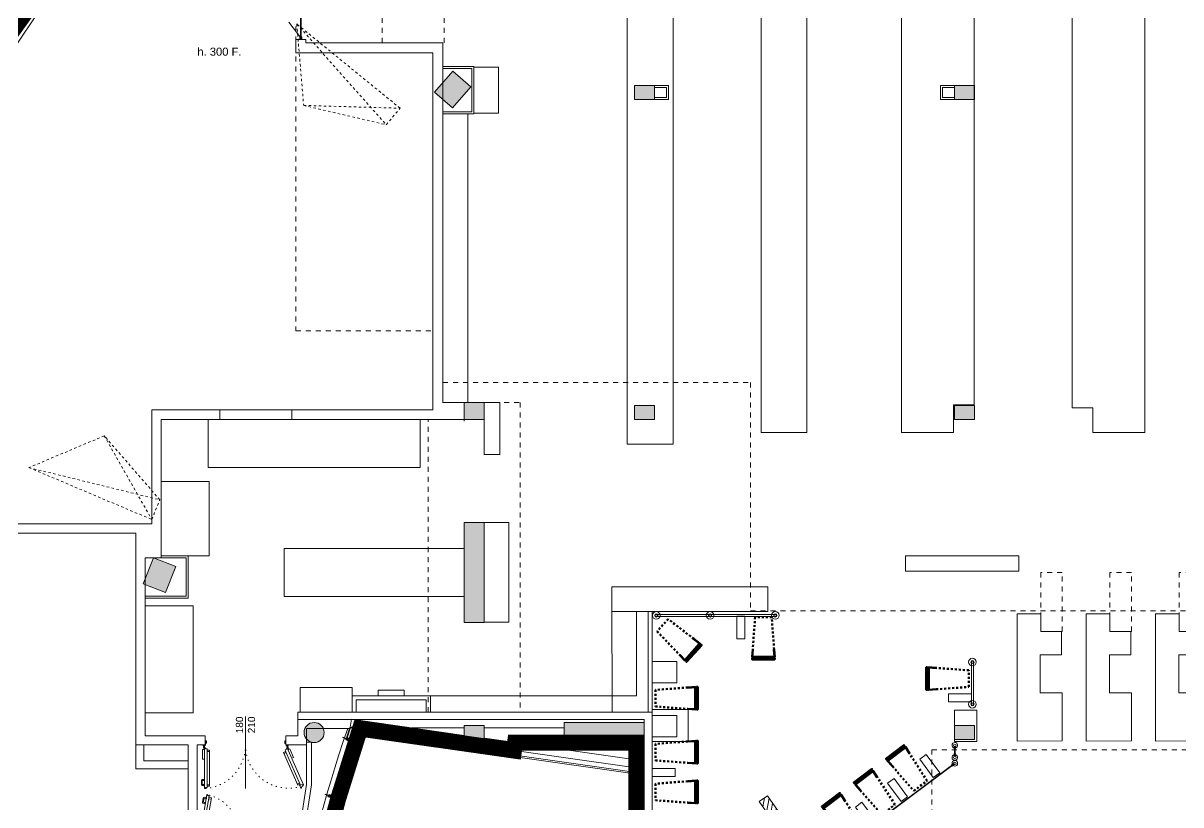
# Model space of a CAD drawing. Header units: centimetres. Extents: x 139057 to 200038, y 34824 to 80516.
# Drawn here: x 166235 to 169128, y 53747 to 55701 of the extents above; entities that cross this region are included whole.
import ezdxf
from ezdxf.enums import TextEntityAlignment as Align

# ---------------------------------------------------------------- set-up
doc = ezdxf.new("R2010")
doc.units = ezdxf.units.CM
doc.header["$LTSCALE"] = 100
for name, pattern in [('GI-ST-ESC-P1$0$CENTER', [50.8, 31.75, -6.35, 6.35, -6.35]), ('HIDDEN', [0.5, 0.25, -0.25]), ('HIDDEN1', [0.1, 0.05, -0.05]), ('HIDDEN3', [0.25, 0.125, -0.125]), ('HIDDEN4', [0.125, 0.025, -0.1]), ('TRATTO-PUNTO', [1, 0.5, -0.25, 0, -0.25])]:
    doc.linetypes.add(name, pattern=pattern)
doc.layers.get('0').update_dxf_attribs({"lineweight": 0})
doc.layers.get('Defpoints').update_dxf_attribs({"lineweight": 0})
for name, color, linetype, lineweight in [('410_STRUTTURE_001-AM_0', 7, 'Continuous', 0), ('430_TAVOLATI_001-AM_0', 3, 'Continuous', 0), ('437_RIVESTIMENTI_001-AM_0', 13, 'Continuous', 0), ('439_TESTI_SERRAMENTI_001-AM_0', 11, 'Continuous', 0), ('441_SERRAMENTI_001-AM_0', 1, 'Continuous', 0), ('446_TESTI_001-AM_0', 2, 'Continuous', 0), ('454_PROIEZIONI_001-AM_0', 61, 'Continuous', 0), ('461_LAYOUT_SCHEMATICO_001-AM_0', 11, 'Continuous', 0), ('481_SIMBOLI_VVF_001-AM_0', 7, 'Continuous', 0), ('_Retini Attrezzature', 252, 'Continuous', 50)]:
    doc.layers.add(name, color=color, linetype=linetype, lineweight=lineweight)
for name, color, linetype in [('_s_09_Perimetro_proprietà', 40, 'Continuous'), ('A-FACCIATA MONTANTI', 13, 'Continuous'), ('A-VETRO', 175, 'Continuous'), ('GI-ST-ESC-P1$0$A-CLNG-GLAZ', 1, 'Continuous'), ('GI-ST-ESC-P1$0$A-GLAZ-MULL', 1, 'Continuous')]:
    doc.layers.add(name, color=color, linetype=linetype)
doc.styles.get("Standard").update_dxf_attribs({"font": 'arial.ttf'})
doc.styles.add('STYLE1', font='romans.shx', dxfattribs={"height": 1.5})

# ---------------------------------------------------------------- blocks, each defined once
blk = doc.blocks.new('PORTA-[REI-US]-SISTI-120')
at = {"ltscale": 20, "insert": (52.1, -2197.6), "char_height": 50, "attachment_point": 4, "rotation": 180, "style": 'STYLE1'}
blk.add_mtext('\\A1;', dxfattribs=at)
blk = doc.blocks.new('PORTA-[REI-US]-SISTI-180-OPEN')
for p, q in [((100.5, -71), (100.5, 109)), ((-103.6, 26.1), (-102.9, 29.6)), ((-102.6, 29.9), (-7.6, 13.1)), ((-99.1, 29.3), (-98.1, 35.2)), ((-99.1, 29.3), (-96.4, 28.8)), ((-98.1, 35.2), (-10, 19.7)), ((-96.2, 28.8), (-95.1, 34.7)), ((-106.4, 24.5), (-106.1, 25.9)), ((-11.4, 7.4), (-106.1, 24.1)), ((-105.7, 26.2), (-103.9, 25.9)), ((-105, 26.9), (-104.9, 27.1)), ((-103.7, 26.6), (-105, 26.9)), ((-103.4, 28.1), (-104.9, 27.1)), ((-104.9, 27.1), (-103.6, 26.9)), ((-103.8, 26.1), (-103.3, 28.6)), ((-103.6, 26.1), (-103.8, 26.1)), ((-103.3, 28.6), (-103.1, 28.6)), ((-100.4, 22), (-100.2, 23.1)), ((-95.1, 21), (-100.4, 22)), ((-100.2, 23.1), (-97.5, 22.6)), ((-99.7, 17.2), (-98.9, 21.7)), ((-98.9, 21.7), (-97.7, 21.5)), ((-87.7, 12.7), (-97.8, 14.5)), ((-97.7, 21.5), (-96.6, 21.3)), ((-97.5, 22.6), (-94.9, 22.1)), ((-96.6, 21.3), (-97.3, 17.3)), ((-96.9, 16.7), (-87.7, 15.1)), ((-96.4, 28.8), (-93.8, 28.3)), ((-94.9, 22.1), (-95.1, 21)), ((-87.2, 15.5), (-86.6, 18.4)), ((-86.6, 18.4), (-84.4, 18)), ((-84.4, 18), (-85, 14.6)), ((-14, 14.3), (-13, 20.2)), ((-12.2, 7.6), (-6.2, 6.5)), ((-11.1, 13.7), (-10, 19.7)), ((-10.9, 7.3), (-11.1, 6.3)), ((-11.1, 6.3), (-4.5, 3.1)), ((-6.4, 6.5), (-10.9, 7.3)), ((-7.9, 9.2), (-7.3, 12.8)), ((-5.9, 8.6), (-7.7, 8.9)), ((-4.6, 5.7), (-6, 6)), ((-5.9, 6.7), (-5.6, 8.2)), ((-5.3, 0), (-5.3, 2.5)), ((-5.3, 2.5), (-1.3, 2.5)), ((-3.8, 0), (-5.3, 0)), ((-5, 2.2), (-5, 0.2)), ((-1.5, 2.2), (-5, 2.2)), ((-5, 0.2), (-3.8, 0.2)), ((-4.8, 5), (-4.3, 5.5)), ((-4.8, 3.5), (-4.8, 5)), ((-4.8, 2.5), (-4.8, 5)), ((-4.4, 4.2), (-2.8, 4.2)), ((-4.3, 5.5), (-2.8, 5.5)), ((-3.8, 0), (-3.8, 0.2)), ((-3.5, 5), (-3.5, 3.5)), ((-3.5, 4), (-3.5, 4.5)), ((-2.8, 5.5), (-2.3, 5)), ((-2.3, 5), (-2.3, 2.5)), ((-2.3, 2.5), (-2.3, 3.6)), ((-1.5, 0), (-1.5, 2.2)), ((0, 0), (-1.5, 0)), ((-1.3, 2.5), (-1.3, 0.2)), ((-1.3, 0.2), (0.2, 0.2)), ((0, -5.8), (0, 0)), ((0.2, 0.2), (0.2, -5.7)), ((203, 0.2), (200.8, 0.2)), ((200.8, 0.2), (200.8, -5.7)), ((201, 0), (203, 0)), ((201, -5.8), (201, 0)), ((201.5, 0), (203.2, 0)), ((207, 2.5), (203, 2.5)), ((203, 2.5), (203, 0.2)), ((203.2, 2.2), (206.8, 2.2)), ((203.2, 0), (203.2, 2.2)), ((206.9, 4.2), (203.5, 4.2)), ((204.5, 5.5), (204, 5)), ((204, 5), (204, 2.5)), ((204, 2.5), (204, 3.6)), ((206, 5.5), (204.5, 5.5)), ((205.2, 6.1), (205.2, 2.7)), ((206.8, 0.2), (205.5, 0.2)), ((205.5, 0), (205.5, 0.2)), ((205.5, 0), (206.8, 0)), ((205.5, 0), (207, 0)), ((206.5, 5), (206, 5.5)), ((213, 5), (206, 3)), ((206.5, 5.5), (208, 5.5)), ((206.5, 3.5), (206.5, 5)), ((206.5, 2.5), (206.5, 5)), ((206.8, 2.2), (206.8, 0.2)), ((207, 0), (207, 2.5)), ((208, 6.3), (208, 7.8)), ((208.3, 8.1), (210.1, 8.1)), ((214.3, 6), (208.3, 6)), ((208.5, 6), (213, 6)), ((210.4, 8.4), (210.4, 12.7)), ((210.7, 13), (214.3, 13)), ((213, 6), (213, 5)), ((306, 13), (213.6, 13)), ((213.6, 6), (308.5, 6)), ((214.3, 19), (214.3, 13)), ((214.3, 19), (303.7, 19)), ((217.3, 19), (217.3, 13)), ((300.7, 19), (300.7, 13)), ((303.7, 19), (303.7, 13)), ((304.3, 14.5), (304.3, 13)), ((304.3, 13), (306, 13)), ((313.5, 14.8), (304.6, 14.8)), ((306.3, 12.7), (306.3, 8.4)), ((306.3, 8.4), (306.3, 12.7)), ((306.6, 8.1), (310.4, 8.1)), ((308.5, 8.1), (306.6, 8.1)), ((308.8, 6.3), (308.8, 7.8)), ((310.7, 8.4), (310.7, 12.3)), ((310.7, 12.3), (311.4, 12.3)), ((311.7, 12.6), (311.7, 14.5)), ((313.5, 14.6), (311.8, 14.6)), ((313.7, 12.9), (313.7, 14.5)), ((313.8, 12.9), (313.7, 12.9)), ((313.8, 12.9), (313.8, 14.5)), ((0, -8.6), (0.1, -8.6)), ((0, -8.6), (0, -9.7)), ((0.1, -9.7), (0.1, -8.6)), ((2.2, -6.1), (0.2, -6.1)), ((0.3, -9.8), (2.4, -9.8)), ((2.4, -10), (0.3, -10)), ((0.4, -5.8), (2.1, -5.8)), ((2, -3.9), (0.5, -3.9)), ((2.5, -9.7), (2.5, -5.8)), ((2.6, -4.3), (2.6, -9.7)), ((198.4, -4.3), (198.4, -9.7)), ((198.5, -9.7), (198.5, -5.8)), ((200.7, -9.8), (198.6, -9.8)), ((198.6, -10), (200.7, -10)), ((198.8, -5.7), (198.8, -4.1)), ((198.8, -6.1), (200.8, -6.1)), ((200.6, -5.8), (198.9, -5.8)), ((199, -3.9), (200.5, -3.9)), ((200.8, -5.6), (200.8, -5.6)), ((201, -8.6), (200.9, -8.6)), ((200.9, -9.7), (200.9, -8.6)), ((201, -8.6), (201, -9.7))]:
    blk.add_line(p, q)
at = {"linetype": 'HIDDEN4', "ltscale": 0.2}
for points in [[(-10, 7.2), (-10.9, 2.2), (-34.5, 6.4), (-33.7, 11.3)], [(212.1, 6), (212.1, 1), (236.1, 1), (236.1, 6)]]:
    blk.add_lwpolyline(points, dxfattribs=at)
for points in [[(2.2, -5.7), (2.2, -4.1), (2.6, -4.1), (2.6, -8.4)], [(198.8, -4.1), (198.4, -4.1), (198.4, -8.4)]]:
    blk.add_lwpolyline(points)
at = {"linetype": 'HIDDEN4'}
for centre, radius, start, end in [((-4.2, 1.7), 104.7, 359.0792, 166.6102), ((207.6, 0.8), 107.1, 7.2987, 180.4509)]:
    blk.add_arc(centre, radius, start, end, dxfattribs=at)
for centre, radius, start, end in [((-102.7, 29.6), 0.3, 80, 170), ((-106.1, 24.4), 0.3, 170, 260), ((-105.8, 25.9), 0.3, 80, 170), ((-103.9, 26.2), 0.3, 260, 350), ((-97.4, 16.8), 2.3, 170, 260), ((-96.8, 17.2), 0.5, 170, 260), ((-87.7, 15.6), 0.5, 260, 350), ((-87.3, 15), 2.3, 260, 350), ((-7.7, 9.2), 0.3, 170, 260), ((-7.6, 12.8), 0.3, 350, 80), ((-6, 6.5), 0.5, 170, 260), ((-6.2, 6.8), 0.3, 260, 350), ((-5.9, 8.3), 0.3, 350, 80), ((208.3, 7.8), 0.3, 90, 180), ((208.3, 6.3), 0.3, 180, 270), ((208, 6), 0.5, 270, 0), ((210.1, 8.4), 0.3, 270, 0), ((210.7, 12.7), 0.3, 90, 180), ((304.6, 14.5), 0.3, 90, 180), ((306, 12.7), 0.3, 0, 90), ((306, 12.7), 0.3, 0, 90), ((306.6, 8.4), 0.3, 180, 270), ((306.6, 8.4), 0.3, 180, 270), ((308.5, 7.8), 0.3, 0, 90), ((308.5, 6.3), 0.3, 270, 0), ((310.4, 8.4), 0.3, 270, 0), ((311.4, 12.6), 0.3, 270, 0), ((311.8, 14.5), 0.15, 90, 180), ((313.5, 14.5), 0.3, 0, 90), ((313.5, 14.5), 0.15, 0, 90), ((0.2, -5.8), 0.25, 180, 270), ((0.3, -9.7), 0.3, 180, 270), ((0.3, -9.7), 0.15, 180, 270), ((0.5, -4.2), 0.25, 90, 180), ((0.4, -5.7), 0.1, 180, 270), ((2, -4.2), 0.25, 0, 90), ((2.1, -5.7), 0.1, 270, 0), ((2.2, -5.8), 0.25, 270, 0), ((2.4, -9.7), 0.3, 270, 0), ((2.4, -9.7), 0.15, 270, 0), ((198.6, -9.7), 0.3, 180, 270), ((198.8, -5.8), 0.25, 180, 270), ((198.6, -9.7), 0.15, 180, 270), ((199, -4.2), 0.25, 90, 180), ((198.9, -5.7), 0.1, 180, 270), ((200.5, -4.2), 0.25, 0, 90), ((200.6, -5.7), 0.1, 270, 0), ((200.7, -9.7), 0.3, 270, 0), ((200.7, -9.7), 0.15, 270, 0), ((200.8, -5.8), 0.25, 270, 0)]:
    blk.add_arc(centre, radius, start, end)
blk = doc.blocks.new('SALOON_120-(134)')
at = {"linetype": 'HIDDEN4', "ltscale": 20}
for p, q in [((3.8, 0), (59.6, 42.2)), ((130.2, 0), (74.4, -42.2))]:
    blk.add_line(p, q, dxfattribs=at)
for p, q in [((67, -42.2), (67, 41.8)), ((0, -2.8), (0, 2.8)), ((2.8, 0), (4.8, 0)), ((3.8, 1), (3.8, -1)), ((131.2, 0), (129.2, 0)), ((130.2, 1), (130.2, -1)), ((134, -2.8), (134, 2.8))]:
    blk.add_line(p, q)
for points in [[(7, 0.5), (7, 2.8), (2, 2.8), (0.5, 0), (2, -2.8), (7, -2.8), (7, -0.5)], [(127, 0.5), (127, 2.8), (132, 2.8), (133.5, 0), (132, -2.8), (127, -2.8), (127, -0.5)]]:
    blk.add_lwpolyline(points)
for points in [[(6, -0.5), (67, -0.5), (67, 0.5), (6, 0.5)], [(128, -0.5), (67, -0.5), (67, 0.5), (128, 0.5)]]:
    blk.add_lwpolyline(points, close=True)
for centre, start, end in [((-56.2, 0), 0, 20), ((190.2, 0), 180, 200)]:
    blk.add_arc(centre, 123.2, start, end, dxfattribs=at)
blk = doc.blocks.new('GI-ST-ESC-P1$0$FRAME')
at = {"layer": 'Defpoints', "color": 11}
for p, q in [((5, 9), (5, 11)), ((19, 9), (19, 11)), ((34, 9), (34, 11)), ((45, 9), (45, 11)), ((5, -9), (5, -11)), ((19, -9), (19, -11)), ((34, -9), (34, -11)), ((45, -9), (45, -11))]:
    blk.add_line(p, q, dxfattribs=at)
at = {"layer": 'Defpoints'}
blk.add_line((49, 11), (49, -11), dxfattribs=at)
at = {"layer": 'GI-ST-ESC-P1$0$A-CLNG-GLAZ', "color": 11, "linetype": 'GI-ST-ESC-P1$0$CENTER'}
blk.add_line((-81, 0), (318, 0), dxfattribs=at)
at = {"layer": 'GI-ST-ESC-P1$0$A-GLAZ-MULL', "color": 11}
blk.add_line((0, 11), (0, -11), dxfattribs=at)
at = {"layer": 'GI-ST-ESC-P1$0$A-GLAZ-MULL', "color": 5}
blk.add_lwpolyline([(-3, 23), (-26, 23, 0.414214), (-27, 22), (-27, 16, 0.414214), (-26, 15), (-10, 15, -0.414214), (-9, 14), (-9, -14, -0.414214), (-10, -15), (-26, -15, 0.414214), (-27, -16), (-27, -22, 0.414214), (-26, -23), (-3, -23), (-3, -25, 0.414214), (-2, -26), (0, -26), (0, -11), (49, -11), (49, -28), (224, -28), (224, 27), (49, 27), (49, 11), (0, 11), (0, 26), (-2, 26, 0.414214), (-3, 25)], format="xyb", close=True, dxfattribs=at)
blk = doc.blocks.new('GI-ST-ESC-P1$0$MULL-NO-CAP')
at = {"layer": 'GI-ST-ESC-P1$0$A-CLNG-GLAZ', "color": 11, "linetype": 'GI-ST-ESC-P1$0$CENTER'}
blk.add_line((194, -236), (-59, 72), dxfattribs=at)
at = {"layer": 'GI-ST-ESC-P1$0$A-GLAZ-MULL', "color": 5}
blk.add_lwpolyline([(131, -176), (148, -162), (120, -128), (132, -118), (21, 17), (-21, -17), (90, -153), (103, -142), (131, -176)], dxfattribs=at)
blk = doc.blocks.new('FRECCIA US ORIZZONTALE')
h = blk.add_hatch()
h.set_pattern_fill('ANSI31', color=256, scale=7, style=0)
h.set_pattern_definition([(45, (-5619.863, -3114.928), (-15.71545, 15.71545), [])])
h.paths.add_polyline_path([(0, 0), (-60, 65), (-25, 65), (-25, 240), (25, 240), (25, 65), (60, 65)])
blk.add_lwpolyline([(0, 0), (-60, 65), (-25, 65), (-25, 240), (25, 240), (25, 65), (60, 65)], close=True)
blk = doc.blocks.new('US')
at = {"rotation": 270}
blk.add_blockref('FRECCIA US ORIZZONTALE', (50, 0), dxfattribs=at)
blk = doc.blocks.new('dep-carr-agg')
at = {"linetype": 'Continuous'}
blk.add_lwpolyline([(28.3, 22), (28.3, 25), (-28.3, 25), (-28.3, 22)], close=True, dxfattribs=at)
for points in [[(26.8, 0), (28.3, 19.1), (-28.3, 19.1), (-26.8, 0)], [(26.3, 0), (27.7, 18.3), (-27.7, 18.3), (-26.3, 0)]]:
    blk.add_lwpolyline(points, dxfattribs=at)
at = {"linetype": 'HIDDEN1'}
blk.add_lwpolyline([(-26.8, 0), (-20.7, -81), (20.7, -81), (26.7, 0)], dxfattribs=at)
blk = doc.blocks.new('*U351')
for p, q in [((352.6, 0.5), (9.2, 0.5)), ((352.6, -0.5), (9.2, -0.5))]:
    blk.add_line(p, q)
for points in [[(2.6, 1.5), (9.2, 1.5), (9.2, 0.5), (4.7, 0.5), (4.7, -0.5), (9.2, -0.5), (9.2, -1.5), (2.6, -1.5)], [(359.8, 1.5), (352.6, 1.5), (352.6, 0.5), (357.1, 0.5), (357.1, -0.5), (352.6, -0.5), (352.6, -1.5), (359.8, -1.5)]]:
    blk.add_lwpolyline(points)
for centre in [(0, 0), (362.4, 0)]:
    blk.add_circle(centre, 3)
for centre, start, end in [((0, 0), 12.9483, 348.2161), ((362.4, 0), 192.0671, 167.3206)]:
    blk.add_arc(centre, 7, start, end)
blk = doc.blocks.new('*U353')
for p, q in [((20.6, 0.5), (9.2, 0.5)), ((20.6, -0.5), (9.2, -0.5))]:
    blk.add_line(p, q)
for points in [[(2.6, 1.5), (9.2, 1.5), (9.2, 0.5), (4.7, 0.5), (4.7, -0.5), (9.2, -0.5), (9.2, -1.5), (2.6, -1.5)], [(27.8, 1.5), (20.6, 1.5), (20.6, 0.5), (25.1, 0.5), (25.1, -0.5), (20.6, -0.5), (20.6, -1.5), (27.8, -1.5)]]:
    blk.add_lwpolyline(points)
for centre in [(0, 0), (30.4, 0)]:
    blk.add_circle(centre, 3)
for centre, start, end in [((0, 0), 12.9483, 348.2161), ((30.4, 0), 192.0671, 167.3206)]:
    blk.add_arc(centre, 7, start, end)

msp = doc.modelspace()

# ---------------------------------------------------------------- hatches: boundary and pattern name
at = {"layer": '410_STRUTTURE_001-AM_0'}
for points in [[(167307.9, 55489), (167262.6, 55528.4), (167308.6, 55581.2), (167353.9, 55541.8)], [(167762.3, 55510.4), (167812.3, 55510.4), (167812.3, 55545.4), (167762.3, 55545.4)], [(168562.3, 55510.4), (168612.3, 55510.4), (168612.3, 55545.4), (168562.3, 55545.4)], [(167387.3, 54710.5), (167387.3, 54753), (167337.3, 54753), (167337.3, 54710.5)], [(167762.3, 54710.4), (167812.3, 54710.4), (167812.3, 54745.4), (167762.3, 54745.4)], [(168562.3, 54710.4), (168612.3, 54710.4), (168612.3, 54745.4), (168562.3, 54745.4)], [(167337.2, 54203), (167387.2, 54203), (167387.3, 54453), (167337.3, 54453)], [(166590.6, 54277.8), (166534.8, 54299.8), (166560.5, 54365), (166616.3, 54342.9)], [(167787.2, 53902.9), (167587.2, 53902.9), (167587.2, 53952.9), (167787.2, 53952.9)], [(167385.7, 53903), (167387.2, 53903), (167387.2, 53945.5), (167337.2, 53945.5), (167337.2, 53903)], [(168562.2, 53910.4), (168612.2, 53910.4), (168612.2, 53945.4), (168562.2, 53945.4)]]:
    msp.add_hatch(color=256, dxfattribs=at).paths.add_polyline_path(points)
h = msp.add_hatch(color=256, dxfattribs=at)
h.paths.add_polyline_path([(167762.3, 55510.4), (167812.3, 55510.4), (167812.3, 55545.4), (167762.3, 55545.4)], flags=17)
h.paths.add_polyline_path([(167762.3, 55510.4), (167812.3, 55510.4), (167812.3, 55545.4), (167762.3, 55545.4)])
h = msp.add_hatch(color=256, dxfattribs=at)
h.paths.add_polyline_path([(167762.3, 54710.4), (167812.3, 54710.4), (167812.3, 54745.4), (167762.3, 54745.4)])
h.paths.add_polyline_path([(167762.3, 54710.4), (167812.3, 54710.4), (167812.3, 54745.4), (167762.3, 54745.4)])
h = msp.add_hatch(color=256, dxfattribs=at)
h.paths.add_polyline_path([(167762.3, 54710.4), (167812.3, 54710.4), (167812.3, 54745.4), (167762.3, 54745.4)])
h.paths.add_polyline_path([(167762.3, 54710.4), (167812.3, 54710.4), (167812.3, 54745.4), (167762.3, 54745.4)])
h = msp.add_hatch(color=256, dxfattribs=at)
edge = h.paths.add_edge_path()
edge.add_arc((166962.2, 53928), 25, 0, 360)

# ---------------------------------------------------------------- linework, layer by layer
at = {"layer": '410_STRUTTURE_001-AM_0', "linetype": 'HIDDEN', "ltscale": 20}
for p, q in [((167897.2, 53985.4, 0), (167807.2, 53985.4, 0)), ((167897.2, 53905.7, 0), (167897.2, 53985.4, 0)), ((167807.2, 53905.7, 0), (167897.2, 53905.7, 0))]:
    msp.add_line(p, q, dxfattribs=at)
at = {"layer": '410_STRUTTURE_001-AM_0', "elevation": 0}
for points in [[(167307.9, 55489), (167262.6, 55528.4), (167308.6, 55581.2), (167353.9, 55541.8)], [(167762.3, 55510.4), (167812.3, 55510.4), (167812.3, 55545.4), (167762.3, 55545.4)], [(167762.3, 55510.4), (167812.3, 55510.4), (167812.3, 55545.4), (167762.3, 55545.4)], [(168562.3, 55510.4), (168612.3, 55510.4), (168612.3, 55545.4), (168562.3, 55545.4)], [(167762.3, 54710.4), (167812.3, 54710.4), (167812.3, 54745.4), (167762.3, 54745.4)], [(167762.3, 54710.4), (167812.3, 54710.4), (167812.3, 54745.4), (167762.3, 54745.4)], [(168562.3, 54710.4), (168612.3, 54710.4), (168612.3, 54745.4), (168562.3, 54745.4)], [(166590.6, 54277.8), (166534.8, 54299.8), (166560.5, 54365), (166616.3, 54342.9)], [(168562.2, 53905.6), (168618.2, 53905.6), (168618.2, 53983.6), (168562.2, 53983.6)], [(167787.2, 53902.9), (167587.2, 53902.9), (167587.2, 53952.9), (167787.2, 53952.9)], [(168562.2, 53910.4), (168612.2, 53910.4), (168612.2, 53945.4), (168562.2, 53945.4)]]:
    msp.add_lwpolyline(points, close=True, dxfattribs=at)
for points in [[(167387.3, 54710.5), (167337.3, 54710.5), (167337.3, 54753), (167387.3, 54753), (167387.3, 54710.5)], [(167387.2, 54203), (167337.2, 54203), (167337.3, 54453), (167387.3, 54453), (167387.2, 54203)], [(167387.2, 53945.5), (167387.2, 53903), (167337.2, 53903), (167337.2, 53945.5), (167387.2, 53945.5)]]:
    msp.add_lwpolyline(points, dxfattribs=at)
at = {"layer": '410_STRUTTURE_001-AM_0'}
msp.add_circle((166962.2, 53928, 0), 25, dxfattribs=at)
at = {"layer": '430_TAVOLATI_001-AM_0'}
for p, q in [((166916.4, 55660, 0), (166916.4, 55627, 0)), ((166941.4, 55660, 0), (166941.4, 55652, 0)), ((166916.4, 55652, 0), (166916.4, 55627, 0)), ((167284.2, 55652, 0), (166941.4, 55652, 0)), ((167284.2, 54752, 0), (167284.2, 55652, 0)), ((166916.4, 55627, 0), (167259.2, 55627, 0)), ((167259.2, 54734.6, 0), (167259.2, 55627, 0)), ((166556.3, 54734.6, 0), (167259.2, 54734.6, 0)), ((166556.3, 54450, 0), (166556.3, 54734.6, 0)), ((167284.2, 54753, 0), (167387.3, 54753, 0)), ((166580.3, 54710.6, 0), (167337.2, 54710.6, 0)), ((166580.3, 54365, 0), (166580.4, 54710.6, 0)), ((167337.3, 54705.9, 0), (167337.3, 54729, 0)), ((166556.3, 54450, 0), (165626.4, 54450, 0)), ((166516.3, 54426, 0), (165607.6, 54426, 0)), ((166516.3, 53897, 0), (166516.3, 54426, 0)), ((166540.3, 53920, 0), (166540.3, 54365, 0)), ((166580.3, 54365, 0), (166540.3, 54365, 0)), ((166921.3, 53920, 0), (166921.3, 53978.9, 0)), ((166921.3, 53978.9, 0), (167807.2, 53978.9, 0)), ((167807.2, 53978.9, 0), (167807.2, 53260.4, 0)), ((166921.3, 53961, 0), (167787.2, 53961, 0)), ((167052.4, 53941.3, 0), (167055.2, 53961.1, 0)), ((167337.2, 53921, 0), (167055.2, 53961.1, 0)), ((167787.2, 53952.9, 0), (167787.2, 53961, 0)), ((166942.8, 53897, 0), (166942.8, 53938, 0)), ((166944.3, 53938, 0), (167051.3, 53938, 0)), ((167334.8, 53901.1, 0), (167052.4, 53941.3, 0)), ((167206.6, 53939.5, 0), (167337.2, 53939.5, 0)), ((167387.2, 53939.5, 0), (167587.2, 53939.5, 0)), ((166647.3, 53897, 0), (166516.3, 53897, 0)), ((166540.3, 53920, 0), (166690.3, 53920, 0)), ((166647.3, 53897, 0), (166647.3, 53666.5, 0)), ((166690.3, 53897, 0), (166670.3, 53897, 0)), ((166670.3, 53897, 0), (166670.3, 53666.5, 0)), ((166690.3, 53920, 0), (166690.3, 53897, 0)), ((166891.3, 53897, 0), (166891.3, 53920, 0)), ((166891.3, 53920, 0), (166921.3, 53920, 0)), ((166891.3, 53897, 0), (166942.8, 53897, 0)), ((167337.2, 53917.9, 0), (167334.8, 53901.1, 0)), ((167385.9, 53893.8, 0), (167388.8, 53913.6, 0)), ((167767.2, 53839.6, 0), (167385.9, 53893.8, 0)), ((167767.2, 53859.8, 0), (167388.8, 53913.6, 0)), ((167767.2, 53902.9, 0), (167767.2, 53360.7, 0)), ((167787.2, 53902.9, 0), (167787.2, 53358.5, 0))]:
    msp.add_line(p, q, dxfattribs=at)
at = {"layer": '430_TAVOLATI_001-AM_0', "linetype": 'HIDDEN3', "ltscale": 15}
for p, q in [((166726.4, 54734.6, 0), (166726.4, 54710.6, 0)), ((166906.4, 54734.6, 0), (166906.4, 54710.6, 0))]:
    msp.add_line(p, q, dxfattribs=at)
at = {"layer": '430_TAVOLATI_001-AM_0'}
for radius, start, end in [(5313.1, 142.0011, 171.3505), (5293.1, 141.9324, 171.2649), (5283.1, 141.8979, 160.937)]:
    msp.add_arc((170619.7, 52724.5, 0), radius, start, end, dxfattribs=at)
at = {"layer": '437_RIVESTIMENTI_001-AM_0'}
for p, q in [((167073.3, 53923.1, 0), (167074.5, 53927, 0)), ((167752.2, 53826.6, 0), (167073.3, 53923.1, 0)), ((167756.2, 53830, 0), (167074.5, 53927, 0)), ((166516.3, 53897, 0), (166516.3, 53837, 0)), ((166536.3, 53897, 0), (166536.3, 53857, 0)), ((166942.8, 53903.9, 0), (166942.8, 53798.5, 0)), ((166955.3, 53903.9, 0), (166942.8, 53903.9, 0)), ((166955.3, 53797.5, 0), (166955.3, 53903.9, 0)), ((166516.3, 53837, 0), (166647.3, 53837, 0)), ((166536.3, 53857, 0), (166647.3, 53857, 0)), ((167752.2, 53826.6, 0), (167752.2, 53359, 0)), ((167756.2, 53830, 0), (167756.2, 53358.6, 0)), ((166942.8, 53798.5, 0), (166845, 53155.6, 0)), ((166856.2, 53145.6, 0), (166955.3, 53797.5, 0))]:
    msp.add_line(p, q, dxfattribs=at)
at = {"layer": '437_RIVESTIMENTI_001-AM_0', "elevation": 0}
for points in [[(167284.2, 55592.9), (167360.9, 55592.9), (167360.9, 55473.9), (167284.2, 55473.9)], [(167284.2, 55587.9), (167355.9, 55587.9), (167355.9, 55478.9), (167284.2, 55478.9)], [(167812.3, 55545.4), (167847.3, 55545.4), (167847.3, 55510.4), (167812.3, 55510.4)], [(168562.3, 55545.4), (168527.3, 55545.4), (168527.3, 55510.4), (168562.3, 55510.4)], [(167812.3, 55540.4), (167842.3, 55540.4), (167842.3, 55515.4), (167812.3, 55515.4)], [(168562.3, 55540.4), (168532.3, 55540.4), (168532.3, 55515.4), (168562.3, 55515.4)], [(166580.3, 54370), (166647.3, 54370), (166647.3, 54264), (166540.3, 54264)], [(166580.3, 54365), (166642.3, 54365), (166642.3, 54269), (166540.3, 54269)], [(167057.2, 53978.9), (167057.2, 54019.7), (167252.6, 54019.7), (167252.6, 53978.9)], [(167067.2, 53978.9), (167067.2, 54010), (167242.2, 54010), (167242.2, 53978.9)]]:
    msp.add_lwpolyline(points, dxfattribs=at)
at = {"layer": '437_RIVESTIMENTI_001-AM_0'}
msp.add_arc((170588.6, 52727.8, 0), 3743.6, 161.1386, 178.0143, dxfattribs=at)
at = {"layer": '441_SERRAMENTI_001-AM_0'}
for p, q in [((166941.4, 55660, 0), (166916.4, 55660, 0)), ((166790.8, 53968, 0), (166790.8, 53788, 0)), ((166686.5, 53897, 0), (166685, 53897, 0)), ((166685, 53897, 0), (166685, 53894.5, 0)), ((166685, 53894.5, 0), (166689, 53894.5, 0)), ((166685.3, 53896.7, 0), (166686.5, 53896.7, 0)), ((166685.3, 53894.7, 0), (166685.3, 53896.7, 0)), ((166688.8, 53894.7, 0), (166685.3, 53894.7, 0)), ((166685.5, 53894.5, 0), (166685.5, 53892, 0)), ((166685.5, 53893.5, 0), (166685.5, 53892, 0)), ((166685.5, 53892, 0), (166686, 53891.5, 0)), ((166687.5, 53885, 0), (166685.5, 53892, 0)), ((166685.9, 53892.7, 0), (166687.6, 53892.7, 0)), ((166686.5, 53897, 0), (166686.5, 53896.7, 0)), ((166686.8, 53892, 0), (166686.8, 53893.5, 0)), ((166686.8, 53893, 0), (166686.8, 53892.5, 0)), ((166687.5, 53891.5, 0), (166688, 53892, 0)), ((166688, 53892, 0), (166688, 53894.5, 0)), ((166688, 53894.5, 0), (166688, 53893.3, 0)), ((166688.8, 53897, 0), (166688.8, 53894.7, 0)), ((166690.3, 53897, 0), (166688.8, 53897, 0)), ((166689, 53894.5, 0), (166689, 53896.7, 0)), ((166689, 53896.7, 0), (166690.6, 53896.7, 0)), ((166690.3, 53905.6, 0), (166690.3, 53906.7, 0)), ((166690.3, 53905.6, 0), (166690.5, 53905.6, 0)), ((166690.3, 53902.8, 0), (166690.3, 53897, 0)), ((166690.5, 53906.7, 0), (166690.5, 53905.6, 0)), ((166692.7, 53907, 0), (166690.6, 53907, 0)), ((166690.6, 53906.8, 0), (166692.7, 53906.8, 0)), ((166692.6, 53903, 0), (166690.6, 53903, 0)), ((166690.6, 53896.7, 0), (166690.6, 53902.7, 0)), ((166690.7, 53902.8, 0), (166692.5, 53902.8, 0)), ((166692.3, 53900.9, 0), (166690.8, 53900.9, 0)), ((166692.8, 53906.7, 0), (166692.8, 53902.8, 0)), ((166888.8, 53906.7, 0), (166888.8, 53902.8, 0)), ((166889, 53907, 0), (166891, 53907, 0)), ((166891, 53906.8, 0), (166889, 53906.8, 0)), ((166889.1, 53903, 0), (166891.1, 53903, 0)), ((166889.1, 53902.7, 0), (166889.1, 53901.1, 0)), ((166891, 53902.8, 0), (166889.2, 53902.8, 0)), ((166889.3, 53900.9, 0), (166890.8, 53900.9, 0)), ((166891.1, 53896.7, 0), (166891.1, 53902.7, 0)), ((166893.3, 53896.7, 0), (166891.1, 53896.7, 0)), ((166891.2, 53906.7, 0), (166891.2, 53905.6, 0)), ((166891.3, 53905.6, 0), (166891.2, 53905.6, 0)), ((166891.3, 53905.6, 0), (166891.3, 53906.7, 0)), ((166891.3, 53902.8, 0), (166891.3, 53897, 0)), ((166891.3, 53897, 0), (166893.6, 53897, 0)), ((166893.3, 53894.5, 0), (166893.3, 53896.7, 0)), ((166897.3, 53894.5, 0), (166893.3, 53894.5, 0)), ((166893.6, 53897, 0), (166893.6, 53894.7, 0)), ((166893.6, 53894.7, 0), (166897.1, 53894.7, 0)), ((166897.2, 53892.7, 0), (166893.9, 53892.7, 0)), ((166894.3, 53892, 0), (166894.3, 53894.5, 0)), ((166894.3, 53894.5, 0), (166894.3, 53893.3, 0)), ((166894.8, 53891.5, 0), (166894.3, 53892, 0)), ((166895.6, 53890.9, 0), (166895.6, 53894.3, 0)), ((166895.9, 53897, 0), (166895.9, 53896.7, 0)), ((166895.9, 53897, 0), (166897.3, 53897, 0)), ((166897.1, 53896.7, 0), (166895.9, 53896.7, 0)), ((166896.8, 53892, 0), (166896.3, 53891.5, 0)), ((166896.8, 53894.5, 0), (166896.8, 53892, 0)), ((166897.1, 53894.7, 0), (166897.1, 53896.7, 0)), ((166898.1, 53885.2, 0), (166897.1, 53892.5, 0)), ((166897.3, 53897, 0), (166897.3, 53894.5, 0)), ((166686, 53891.5, 0), (166687.5, 53891.5, 0)), ((166688.5, 53885, 0), (166687.5, 53885, 0)), ((166688, 53891.5, 0), (166688, 53890, 0)), ((166688.5, 53883.6, 0), (166688.5, 53889.7, 0)), ((166688.5, 53889.5, 0), (166688.5, 53885, 0)), ((166688.5, 53884.4, 0), (166688.5, 53788.3, 0)), ((166688.8, 53890, 0), (166690.3, 53890, 0)), ((166690.6, 53889.7, 0), (166690.6, 53887.8, 0)), ((166690.9, 53887.5, 0), (166694.5, 53887.5, 0)), ((166694.8, 53790.7, 0), (166694.8, 53887.2, 0)), ((166694.8, 53883.7, 0), (166700.8, 53883.7, 0)), ((166694.8, 53880.7, 0), (166700.8, 53880.7, 0)), ((166700.8, 53794.3, 0), (166700.8, 53883.7, 0)), ((166885.8, 53878.5, 0), (166891.3, 53880.9, 0)), ((166885.8, 53878.5, 0), (166921.4, 53796.5, 0)), ((166887, 53875.7, 0), (166892.5, 53878.1, 0)), ((166889.9, 53884.1, 0), (166891.3, 53880.8, 0)), ((166894, 53886.2, 0), (166890, 53884.5, 0)), ((166927.9, 53796.7, 0), (166891, 53881.5, 0)), ((166893.4, 53888.3, 0), (166894.1, 53886.6, 0)), ((166894.9, 53889.3, 0), (166893.5, 53888.7, 0)), ((166896.3, 53891.5, 0), (166894.8, 53891.5, 0)), ((166895, 53891, 0), (166895.6, 53889.6, 0)), ((166897.7, 53883.6, 0), (166895.3, 53889.1, 0)), ((166895.4, 53889, 0), (166897.2, 53884.8, 0)), ((166897.2, 53884.8, 0), (166898.1, 53885.2, 0)), ((166897.4, 53884.3, 0), (166935.3, 53797.3, 0)), ((166680.5, 53808.4, 0), (166680.5, 53798.1, 0)), ((166686.3, 53810.7, 0), (166682.8, 53810.7, 0)), ((166682.8, 53798.6, 0), (166682.8, 53807.9, 0)), ((166683.3, 53808.4, 0), (166686.3, 53808.4, 0)), ((166686.3, 53808.4, 0), (166686.3, 53810.7, 0)), ((166682.8, 53795.8, 0), (166687.4, 53795.8, 0)), ((166687.4, 53798.1, 0), (166683.3, 53798.1, 0)), ((166687.4, 53799.7, 0), (166687.4, 53794.3, 0)), ((166688.5, 53799.7, 0), (166687.4, 53799.7, 0)), ((166687.4, 53794.3, 0), (166688.5, 53794.3, 0)), ((166688.5, 53797, 0), (166688.5, 53799.7, 0)), ((166688.5, 53794.3, 0), (166688.5, 53797, 0)), ((166688.8, 53788, 0), (166690.3, 53788, 0)), ((166690.6, 53788.3, 0), (166690.6, 53790.1, 0)), ((166690.9, 53790.4, 0), (166694.5, 53790.4, 0)), ((166690.9, 53790.4, 0), (166690.9, 53790.2, 0)), ((166690.9, 53790.2, 0), (166693.4, 53790.2, 0)), ((166691.4, 53790.2, 0), (166691.4, 53788.9, 0)), ((166691.4, 53788.9, 0), (166691.7, 53788.9, 0)), ((166692.9, 53790.2, 0), (166691.7, 53788.9, 0)), ((166691.7, 53788.9, 0), (166691.7, 53790.2, 0)), ((166693.4, 53790.2, 0), (166693.4, 53790.4, 0)), ((166694.8, 53797.3, 0), (166700.8, 53797.3, 0)), ((166694.8, 53794.3, 0), (166700.8, 53794.3, 0)), ((166920.2, 53799.2, 0), (166925.7, 53801.6, 0)), ((166921.4, 53796.5, 0), (166926.9, 53798.9, 0)), ((166929.3, 53789.1, 0), (166925.7, 53797.3, 0)), ((166925.9, 53797.7, 0), (166927.2, 53798.3, 0)), ((166927.2, 53798.3, 0), (166927.9, 53796.7, 0)), ((166928.3, 53796.6, 0), (166932.2, 53798.3, 0)), ((166932.2, 53798.3, 0), (166928.3, 53796.6, 0)), ((166929.4, 53789.2, 0), (166928.7, 53790.8, 0)), ((166930.5, 53791.7, 0), (166928.8, 53791, 0)), ((166931, 53789.7, 0), (166929.6, 53789.1, 0)), ((166931.1, 53789.6, 0), (166929.7, 53789, 0)), ((166934, 53794.2, 0), (166930.4, 53792.7, 0)), ((166930.4, 53792.7, 0), (166930.7, 53792.1, 0)), ((166931.1, 53789.6, 0), (166931, 53789.7, 0)), ((166932.6, 53798.1, 0), (166934.1, 53794.6, 0)), ((166933.3, 53796.4, 0), (166932.6, 53798.1, 0)), ((166935.1, 53796.9, 0), (166933.7, 53796.3, 0))]:
    msp.add_line(p, q, dxfattribs=at)
at = {"layer": '441_SERRAMENTI_001-AM_0', "elevation": 0}
for points in [[(166692.6, 53902.7), (166692.6, 53901.1), (166693, 53901.1), (166693, 53906.7)], [(166938.1, 52009.2), (166912.7, 52152.7), (166912.4, 52155), (166892.6, 52300.5), (166878.6, 52446.6), (166878.4, 52448.9), (166870.3, 52595.5), (166868, 52742.3), (166868, 52744.6), (166871.5, 52891.4), (166880.9, 53037.9), (166881.1, 53040.2), (166896.3, 53186.2), (166917.3, 53331.5), (166917.7, 53333.8), (166944.4, 53478.1), (166976.9, 53621.3), (166977.4, 53623.5), (167015.6, 53765.3), (167059.4, 53905.5)], [(166939.2, 52009.4), (166913.8, 52152.9), (166913.4, 52155.1), (166893.6, 52300.6), (166879.7, 52446.7), (166879.5, 52449), (166871.4, 52595.6), (166869.1, 52742.3), (166869.1, 52744.6), (166872.6, 52891.3), (166882, 53037.8), (166882.2, 53040.1), (166897.4, 53186.1), (166918.4, 53331.4), (166918.7, 53333.6), (166945.5, 53477.9), (166977.9, 53621.1), (166978.5, 53623.3), (167016.6, 53765), (167060.4, 53905.2)], [(166940.7, 52009.8), (166915.3, 52153.2), (166915, 52155.4), (166895.2, 52300.8), (166881.3, 52446.9), (166881.1, 52449.1), (166872.9, 52595.6), (166870.6, 52742.3), (166870.7, 52744.6), (166874.2, 52891.3), (166883.6, 53037.7), (166883.7, 53039.9), (166898.9, 53185.9), (166919.9, 53331.1), (166920.3, 53333.3), (166947, 53477.6), (166979.5, 53620.7), (166980, 53622.9), (167018.1, 53764.6), (167061.9, 53904.7)], [(166942, 52010), (166916.6, 52153.4), (166916.3, 52155.6), (166896.6, 52300.9), (166882.6, 52447), (166882.4, 52449.2), (166874.3, 52595.7), (166872, 52742.3), (166872, 52744.5), (166875.5, 52891.2), (166884.9, 53037.6), (166885.1, 53039.8), (166900.3, 53185.7), (166921.2, 53330.9), (166921.6, 53333.1), (166948.3, 53477.3), (166980.8, 53620.4), (166981.3, 53622.5), (167019.4, 53764.2), (167063.1, 53904.3)], [(166889.1, 53901.1), (166888.7, 53901.1), (166888.7, 53906.7)], [(166688.5, 53885.8), (166683.5, 53885.8), (166683.5, 53861.8), (166688.5, 53861.8)], [(166896.8, 53885.6), (166901.4, 53887.6), (166911, 53865.6), (166906.4, 53863.6)]]:
    msp.add_lwpolyline(points, dxfattribs=at)
at = {"layer": '441_SERRAMENTI_001-AM_0'}
for centre, radius, start, end in [((166690.6, 53906.7, 0), 0.3, 90, 180), ((166690.6, 53902.8, 0), 0.25, 90, 180), ((166690.6, 53906.7, 0), 0.15, 90, 180), ((166690.7, 53902.7, 0), 0.1, 90, 180), ((166690.8, 53901.1, 0), 0.25, 180, 270), ((166692.3, 53901.1, 0), 0.25, 270, 0), ((166692.5, 53902.7, 0), 0.1, 0, 90), ((166692.6, 53902.8, 0), 0.25, 0, 90), ((166692.7, 53906.7, 0), 0.3, 0, 90), ((166692.7, 53906.7, 0), 0.15, 0, 90), ((166889, 53906.7, 0), 0.3, 90, 180), ((166889, 53906.7, 0), 0.15, 90, 180), ((166889.1, 53902.8, 0), 0.25, 90, 180), ((166889.2, 53902.7, 0), 0.1, 90, 180), ((166889.3, 53901.1, 0), 0.25, 180, 270), ((166890.8, 53901.1, 0), 0.25, 270, 0), ((166891, 53906.7, 0), 0.3, 0, 90), ((166891, 53906.7, 0), 0.15, 0, 90), ((166891, 53902.7, 0), 0.1, 0, 90), ((166891.1, 53902.8, 0), 0.25, 0, 90), ((166688.5, 53890, 0), 0.5, 180, 270), ((166688.8, 53889.7, 0), 0.3, 90, 180), ((166690.3, 53889.7, 0), 0.3, 0, 90), ((166690.9, 53887.8, 0), 0.3, 180, 270), ((166694.5, 53887.2, 0), 0.3, 0, 90), ((166890.1, 53884.2, 0), 0.3, 113.5073, 203.5073), ((166893.7, 53888.4, 0), 0.3, 113.5073, 203.5073), ((166893.8, 53886.5, 0), 0.3, 293.5073, 23.5073), ((166895, 53889, 0), 0.3, 23.5073, 113.5073), ((166895.2, 53889.4, 0), 0.5, 293.5073, 23.5073), ((166682.8, 53808.4, 0), 2.3, 90, 180), ((166683.3, 53807.9, 0), 0.5, 90, 180), ((166682.8, 53798.1, 0), 2.3, 180, 270), ((166683.3, 53798.6, 0), 0.5, 180, 270), ((166688.8, 53788.3, 0), 0.3, 180, 270), ((166690.3, 53788.3, 0), 0.3, 270, 0), ((166690.9, 53790.1, 0), 0.3, 90, 180), ((166694.5, 53790.7, 0), 0.3, 270, 0), ((166926, 53797.4, 0), 0.3, 113.5073, 203.5073), ((166928.2, 53796.8, 0), 0.3, 203.5073, 293.5073), ((166928.2, 53796.8, 0), 0.3, 203.5073, 293.5073), ((166928.9, 53790.8, 0), 0.15, 113.5073, 203.5073), ((166929.5, 53789.3, 0), 0.3, 203.5073, 293.5073), ((166929.5, 53789.3, 0), 0.15, 203.5073, 293.5073), ((166930.4, 53792, 0), 0.3, 293.5073, 23.5073), ((166932.3, 53798, 0), 0.3, 23.5073, 113.5073), ((166933.6, 53796.5, 0), 0.3, 203.5073, 293.5073), ((166933.9, 53794.5, 0), 0.3, 293.5073, 23.5073), ((166935, 53797.1, 0), 0.3, 293.5073, 23.5073)]:
    msp.add_arc(centre, radius, start, end, dxfattribs=at)
at = {"layer": '441_SERRAMENTI_001-AM_0', "linetype": 'HIDDEN4'}
for centre, radius, start, end in [((166681.5, 53897, 0), 109.4, 274.6466, 0), ((166897.9, 53896.1, 0), 107.1, 179.5588, 286.0195)]:
    msp.add_arc(centre, radius, start, end, dxfattribs=at)
at = {"layer": '454_PROIEZIONI_001-AM_0', "linetype": 'HIDDEN3', "ltscale": 0.5}
for p, q in [((166918.8, 55698.8, 0), (167142.4, 55446.9, 0)), ((166936.1, 55495.2, 0), (167177, 55488.3, 0)), ((166437.7, 54669.6, 0), (166556.6, 54460.4, 0)), ((166249.5, 54590.1, 0), (166576.7, 54509.6, 0))]:
    msp.add_line(p, q, dxfattribs=at)
at = {"layer": '454_PROIEZIONI_001-AM_0', "linetype": 'HIDDEN3', "elevation": 0}
for points in [[(167287.2, 55652), (167287.2, 56823), (169236.6, 56823), (169236.6, 57062.8), (172556.2, 57062.8)], [(167132.2, 55652), (167132.2, 56917.4)], [(166916.4, 55692.5), (166916.4, 54931.6), (167259.2, 54931.6)], [(167284.2, 54753), (167284.2, 54803), (168052.3, 54802.9), (168052.3, 54232.4), (173347.2, 54232.4), (173347.2, 53956.7)], [(167387.3, 54753), (167477.3, 54753), (167477.3, 53978.9)], [(167247.2, 53979.2), (167247.2, 54710.6)]]:
    msp.add_lwpolyline(points, dxfattribs=at)
at = {"layer": '454_PROIEZIONI_001-AM_0', "linetype": 'HIDDEN3', "ltscale": 0.5, "elevation": 0}
for points in [[(166936.1, 55495.2), (167142.4, 55446.9), (167177, 55488.3), (166918.8, 55698.8)], [(166576.7, 54509.6), (166437.7, 54669.6), (166249.5, 54590.1), (166556.6, 54460.4)]]:
    msp.add_lwpolyline(points, close=True, dxfattribs=at)
at = {"layer": '454_PROIEZIONI_001-AM_0', "linetype": 'HIDDEN3', "elevation": 0}
msp.add_lwpolyline([(168505.5, 53373.4), (168505.5, 53884.4), (173299.2, 53884.4), (173299.2, 53258.4), (172727.5, 53258.4, 0.530564), (171736.6, 53373.4), (169439.8, 53373.4, 0.463019), (168535.5, 53373.4), (168505.5, 53373.4)], format="xyb", dxfattribs=at)
at = {"layer": '461_LAYOUT_SCHEMATICO_001-AM_0'}
for p, q in [((167817.2, 54223.1, 0), (167948.4, 54223.1, 0)), ((167948.4, 54218.1, 0), (167817.2, 54218.1, 0)), ((167954.7, 54223.1, 0), (168111.4, 54223.1, 0)), ((168111.4, 54218.1, 0), (167954.7, 54218.1, 0)), ((168604.7, 54001.7, 0), (168604.7, 54101.1, 0)), ((168609.7, 54101.1, 0), (168609.7, 54001.7, 0))]:
    msp.add_line(p, q, dxfattribs=at)
at = {"layer": '461_LAYOUT_SCHEMATICO_001-AM_0', "elevation": 0}
for points in [[(168429.6, 56373), (168436.3, 56373), (168436.3, 56488), (168636.3, 56488), (168636.3, 56302.9), (168611.3, 56302.9), (168611.3, 54747.4), (168560, 54747.4), (168560, 54677.8), (168429.6, 54677.8), (168429.6, 56373)], [(168908, 54739.5), (168908, 54677.8), (169038, 54677.8), (169038, 56490.3), (168838, 56490.3), (168838, 56375.3), (168856.4, 56375.3), (168856.3, 54739.5), (168908, 54739.5)], [(167807.2, 53978.9), (167807.2, 54230.1), (167797.2, 54230.1), (167797.2, 53978.9)], [(168829.5, 54180.6), (168777.7, 54180.6), (168777.7, 54224.9), (168718.7, 54224.9), (168718.7, 53906.8), (168831.2, 53906.9), (168831.2, 54026.9), (168776.5, 54026.9), (168776.5, 54122.2), (168829.5, 54122.2), (168829.5, 54180.6)], [(169002.5, 54180.6), (168950.7, 54180.6), (168950.7, 54224.9), (168891.7, 54224.9), (168891.7, 53906.8), (169004.2, 53906.9), (169004.2, 54026.9), (168949.5, 54026.9), (168949.5, 54122.2), (169002.5, 54122.2), (169002.5, 54180.6)], [(169175.5, 54180.6), (169123.7, 54180.6), (169123.7, 54224.9), (169064.7, 54224.9), (169064.7, 53906.8), (169177.2, 53906.9), (169177.2, 54026.9), (169122.5, 54026.9), (169122.5, 54122.2), (169175.5, 54122.2), (169175.5, 54180.6)]]:
    msp.add_lwpolyline(points, dxfattribs=at)
at = {"layer": '461_LAYOUT_SCHEMATICO_001-AM_0'}
for points, elevation in [([(168079.2, 56231.1), (168193.6, 56231.1), (168193.6, 54677.8), (168079.2, 54677.8)], 0), ([(167744.8, 54648.7), (167859.2, 54648.7), (167859.2, 56117), (167744.8, 56117)], 0), ([(167422.6, 55476.2), (167360.9, 55476.2), (167360.9, 55590.6), (167422.6, 55590.6)], 0), ([(167345.9, 55473.9), (167284.2, 55473.9), (167284.2, 54753), (167345.9, 54753)], 0), ([(167387.3, 54753), (167426, 54753), (167426, 54623), (167387.3, 54623)], 0), ([(166697.3, 54590.6), (167227.3, 54590.6), (167227.3, 54710.6), (166697.3, 54710.6)], 0), ([(166580.4, 54555), (166700.3, 54555), (166700.3, 54370), (166580.4, 54370)], 0), ([(167449, 54452.9), (167387.3, 54452.9), (167387.3, 54203.9), (167449, 54203.9)], 0), ([(166887.3, 54388), (167337.3, 54388), (167337.3, 54268), (166887.3, 54268)], 0), ([(168440.1, 54331.2), (168723.3, 54331.2), (168723.3, 54369.8), (168440.1, 54369.8)], 0), ([(168037.9, 54292), (167705.9, 54291.8), (167705.9, 54230.6), (168095.9, 54230.3), (168095.9, 54292)], -7), ([(166660.3, 54245), (166540.3, 54245), (166540.3, 53977.1), (166660.3, 53977.1)], 0), ([(167705.9, 54230.6), (167767.6, 54230.6), (167767.7, 54019.7), (167706.5, 54019.7)], 0), ([(168018.4, 54219.2), (168038.4, 54219.2), (168038.4, 54162.2), (168018.4, 54162.2)], 0), ([(167807.2, 54052.1), (167868.3, 54052.1), (167868.3, 54105.7), (167807.2, 54105.7)], 0), ([(166927.2, 54040.6), (167057.2, 54040.6), (167057.2, 53978.9), (166927.2, 53978.9)], 0), ([(167122.4, 54033.7), (167187.4, 54033.7), (167187.4, 54019.7), (167122.4, 54019.7)], 0), ([(167252.6, 54019.7), (167706.5, 54019.7), (167706.5, 53979), (167252.6, 53979)], 0), ([(168604.7, 54025), (168547.7, 54025), (168547.7, 54005), (168604.7, 54005)], 0), ([(167807.2, 53917.3), (167868.3, 53917.3), (167868.3, 53970.9), (167807.2, 53970.9)], 0), ([(168475.4, 53861.2), (168491.4, 53873.1), (168525.4, 53827.4), (168509.4, 53815.5), (168475.4, 53861.2)], 0), ([(167807.2, 53817.9), (167864.2, 53817.9), (167864.2, 53837.9), (167807.2, 53837.9)], 0), ([(168395.2, 53801.5), (168411.2, 53813.4), (168445.2, 53767.7), (168429.2, 53755.7), (168395.2, 53801.5)], 0), ([(168315, 53741.7), (168331, 53753.7), (168365, 53708), (168349, 53696), (168315, 53741.7)], 0)]:
    msp.add_lwpolyline(points, close=True, dxfattribs=dict(at, elevation=elevation))
at = {"layer": '461_LAYOUT_SCHEMATICO_001-AM_0', "linetype": 'HIDDEN3', "elevation": 0}
for points in [[(168831.7, 54180.5), (168831.7, 54328.1), (168777.7, 54328.1), (168777.7, 54180.5)], [(169004.7, 54180.5), (169004.7, 54328.1), (168950.7, 54328.1), (168950.7, 54180.5)], [(169177.7, 54180.5), (169177.7, 54328.1), (169123.7, 54328.1), (169123.7, 54180.5)]]:
    msp.add_lwpolyline(points, close=True, dxfattribs=at)
at = {"layer": '461_LAYOUT_SCHEMATICO_001-AM_0'}
for centre, radius in [((167817.2, 54220.6, 0), 9.5), ((167817.2, 54220.6, 0), 4), ((167817.2, 54220.6, 0), 2.5), ((167951.5, 54220.6, 0), 9.5), ((167951.5, 54220.6, 0), 4), ((167951.5, 54220.6, 0), 2.5), ((168114.6, 54220.6, 0), 9.5), ((168114.6, 54220.6, 0), 4), ((168114.6, 54220.6, 0), 2.5), ((168607.2, 54104.2, 0), 9.5), ((168607.2, 54104.2, 0), 4), ((168607.2, 54104.2, 0), 2.5), ((168607.2, 53998.6, 0), 9.5), ((168607.2, 53998.6, 0), 4), ((168607.2, 53998.6, 0), 2.5)]:
    msp.add_circle(centre, radius, dxfattribs=at)
at = {"layer": '_s_09_Perimetro_proprietà', "linetype": 'TRATTO-PUNTO', "ltscale": 200, "const_width": 40, "elevation": 0}
msp.add_lwpolyline([(165367.1, 53523.6, -0.128765), (166432.9, 55995.5), (166450.1, 56355.6), (166513.8, 56428.4), (166644.1, 56567), (166779.2, 56701), (166870.4, 56786.6), (166968.7, 56858.7), (167073.1, 56922), (167182.4, 56975.6), (167296, 57019.5), (167429, 57050.4), (167463, 57005), (168095.6, 57004.9, 0.140275), (168375.7, 57136.4), (168535.3, 57602.1)], format="xyb", dxfattribs=at)
msp.add_lwpolyline([(167767.2, 53360.7), (167767.2, 53902.9), (167464.3, 53902.9), (167461.5, 53883), (167077, 53937.8), (167068.1, 53908.9), (167022.5, 53763.2), (166984.2, 53620.6)], dxfattribs=at)
at = {"layer": 'A-FACCIATA MONTANTI'}
for p, q in [((167054.6, 53940.4, 0), (167058.2, 53940.5, 0)), ((167058.1, 53939.9, 0), (167054.7, 53941, 0)), ((167060.3, 53909.5, 0), (167066.7, 53928.8, 0)), ((167072.9, 53927.9, 0), (167066.7, 53928.8, 0)), ((167059.9, 53907.7, 0), (167064.4, 53907.8, 0)), ((167063.9, 53906.3, 0), (167060.3, 53909.1, 0))]:
    msp.add_line(p, q, dxfattribs=at)
at = {"layer": 'A-FACCIATA MONTANTI', "elevation": 0}
for points in [[(167058.9, 53939.7), (167058.9, 53939.5), (167052.3, 53940.4), (167043.9, 53915), (167048.6, 53913.4), (167048.6, 53913.2), (167043.6, 53914.8), (167052.1, 53940.7), (167058.9, 53939.7)], [(167059.9, 53907.7), (167060.4, 53909.4), (167050.8, 53912.7), (167059.8, 53939.8), (167072.8, 53938), (167072.8, 53938.2), (167059.7, 53940.1), (167050.5, 53912.5), (167060.2, 53909.3), (167059.7, 53907.7)], [(167074.4, 53930.6), (167074.8, 53930.6), (167068.1, 53908.9), (167065.4, 53909.7), (167064.3, 53906.2), (167063.9, 53906.3), (167065.2, 53910.2), (167067.8, 53909.4), (167074.4, 53930.6)], [(167071.6, 53924), (167076, 53937.7), (167086.1, 53936.3), (167086.1, 53936), (167076.2, 53937.4), (167071.9, 53923.9), (167071.6, 53924)]]:
    msp.add_lwpolyline(points, dxfattribs=at)
for points in [[(167058.1, 53939.9), (167058.2, 53940.5), (167054.7, 53941), (167054.6, 53940.4)], [(167059.9, 53907.7), (167063.9, 53906.3), (167064.4, 53907.8), (167060.3, 53909.1)]]:
    msp.add_lwpolyline(points, close=True, dxfattribs=at)

# ---------------------------------------------------------------- block references
at = {"layer": '441_SERRAMENTI_001-AM_0', "xscale": -1, "rotation": 180}
msp.add_blockref('PORTA-[REI-US]-SISTI-120', (166689.8, 52834.5, 0), dxfattribs=at)
at = {"layer": '441_SERRAMENTI_001-AM_0', "rotation": 270}
for name, p in [('SALOON_120-(134)', (166928.9, 55794, 0)), ('PORTA-[REI-US]-SISTI-180-OPEN', (166670.3, 53666.5, 0))]:
    msp.add_blockref(name, p, dxfattribs=at)
at = {"layer": '461_LAYOUT_SCHEMATICO_001-AM_0'}
for name, p, rotation in [('*U353', (168563.1, 53896.2, 0), 270), ('*U351', (168272.7, 53634.4, 0), 36.71718444026609)]:
    msp.add_blockref(name, p, dxfattribs=dict(at, rotation=rotation))
at = {"layer": '481_SIMBOLI_VVF_001-AM_0', "xscale": 0.5, "yscale": 0.5, "zscale": 0.5, "rotation": 125.0097423577327}
msp.add_blockref('US', (168167.6, 53644.1), dxfattribs=at)
at = {"layer": '_Retini Attrezzature'}
for p, rotation in [((167893.2, 54142.1), 228.0366284730861), ((168084.8, 54135.7), 180), ((168516.8, 54062.8), 89.99999999999999), ((167895.8, 54013.8), 270), ((167895.8, 53879), 270), ((167895.8, 53779.5), 270)]:
    msp.add_blockref('dep-carr-agg', p, dxfattribs=dict(at, rotation=rotation))
at = {"layer": '_Retini Attrezzature', "extrusion": (-3.34516e-05, -1.11737e-05, 1), "rotation": 36.93848476798271}
for p in [(168428.5, 53859.7, -6.2), (168348.3, 53800, -6.2), (168268.1, 53740.3, -6.2)]:
    msp.add_blockref('dep-carr-agg', p, dxfattribs=at)
at = {"layer": 'A-FACCIATA MONTANTI', "xscale": -0.1, "yscale": 0.1, "zscale": 0.1, "rotation": 341.5821313816194}
msp.add_blockref('GI-ST-ESC-P1$0$FRAME', (167064, 53905.2, 0), dxfattribs=at)
at = {"layer": 'A-VETRO', "xscale": -0.1, "yscale": 0.1, "zscale": 0.1, "rotation": 113.2049292398426}
msp.add_blockref('GI-ST-ESC-P1$0$MULL-NO-CAP', (166998.4, 53770.3, 0), dxfattribs=at)

# ---------------------------------------------------------------- texts
at = {"layer": '439_TESTI_SERRAMENTI_001-AM_0', "insert": (166790.8, 53968, 0), "char_height": 18, "width": 55.554, "attachment_point": 6, "rotation": 90}
msp.add_mtext('180\\P210', dxfattribs=at)
at = {"layer": '446_TESTI_001-AM_0'}
msp.add_text('h. 300 F.', height=20, rotation=0, dxfattribs=at).set_placement((166725.6, 55629.6, 0), align=Align.MIDDLE_CENTER)

doc.saveas('drawing.dxf')
